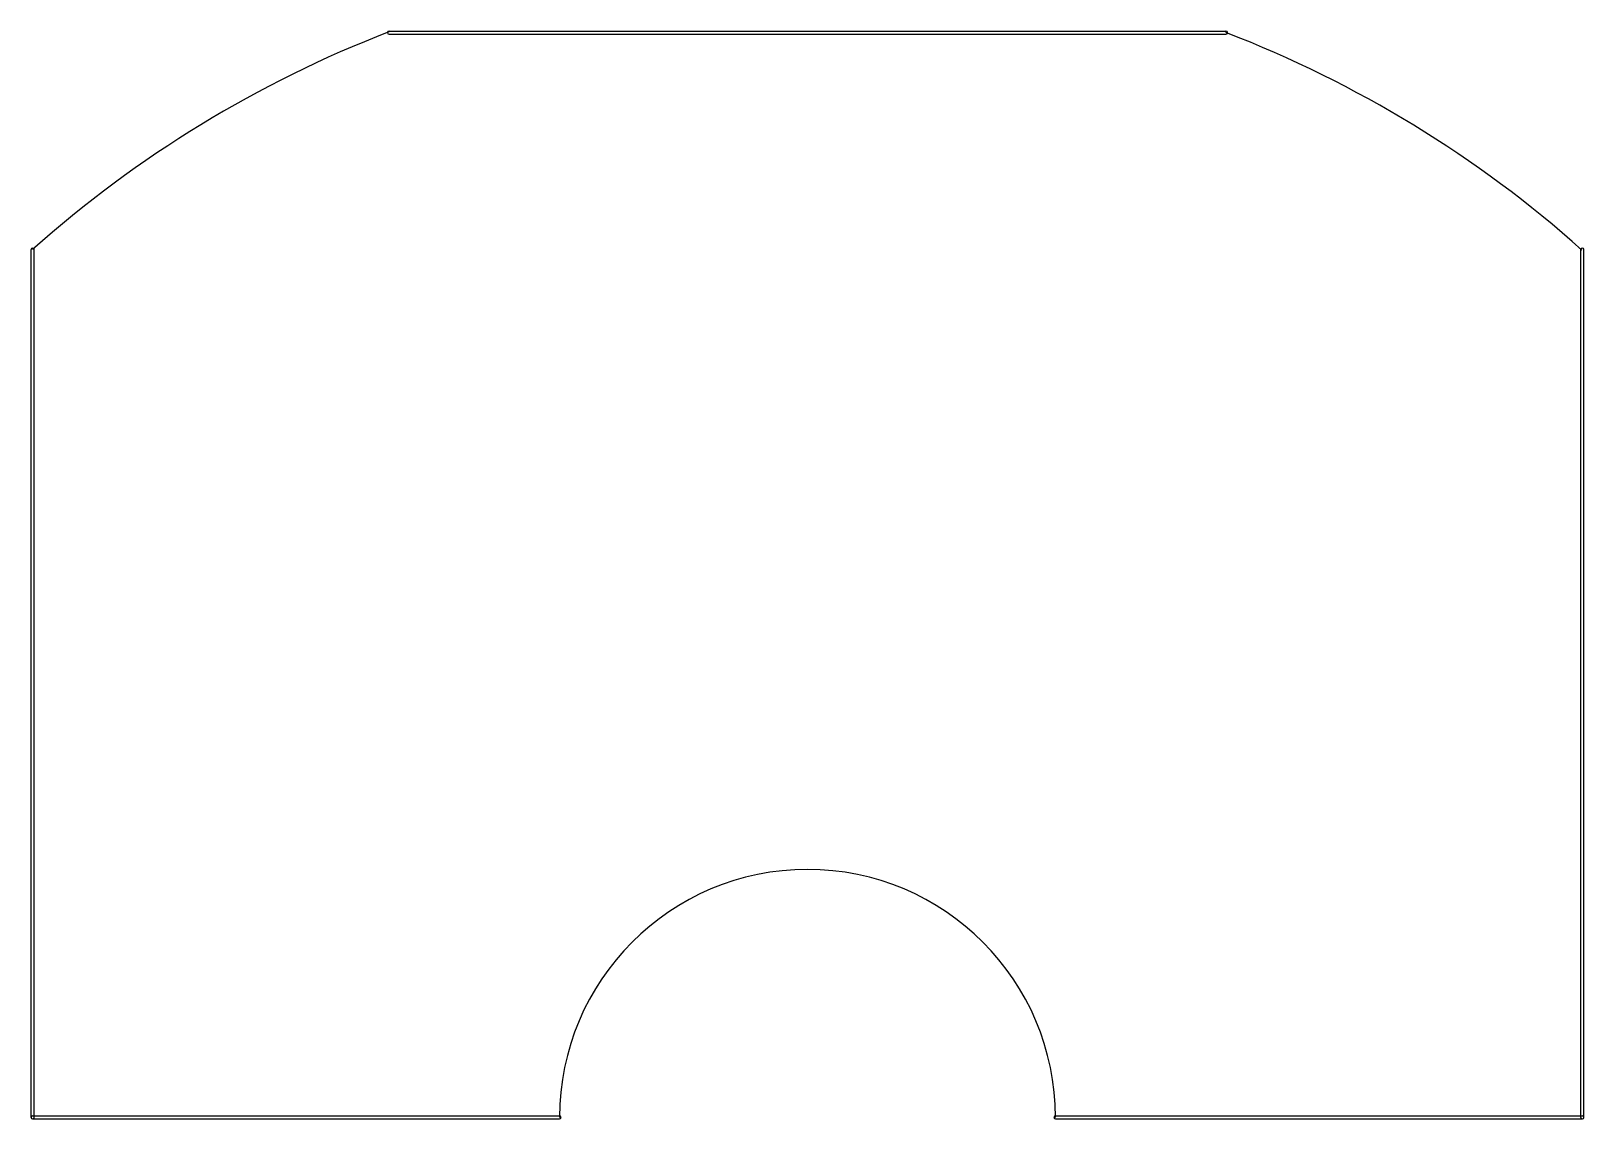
# Model space of a CAD drawing. Extents: x 0 to 100, y -70 to 0.
import ezdxf

# ---------------------------------------------------------------- set-up
doc = ezdxf.new("R2010")
doc.units = 0
doc.header["$MEASUREMENT"] = 0
doc.layers.add('BLACK', color=7, linetype='CONTINUOUS')

msp = doc.modelspace()

# ---------------------------------------------------------------- linework, layer by layer
at = {"layer": 'Black'}
for p, q in [((23, 0.1), (77, 0.1)), ((23, -0.1), (77, -0.1)), ((-0.1, -70), (-0.1, -14)), ((0.1, -70), (0.1, -14)), ((99.9, -70), (99.9, -14)), ((100.1, -70), (100.1, -14)), ((0, -69.9), (34, -69.9)), ((0, -70.1), (34, -70.1)), ((66, -69.9), (100, -69.9)), ((66, -70.1), (100, -70.1))]:
    msp.add_line(p, q, dxfattribs=at)
for centre, radius, start, end in [((50, -70), 75.07, 111.092, 131.76), ((23, 0), 0.1, 90, 270), ((77, 0), 0.1, 270, 450), ((50, -70), 75.03, 48.2397, 68.9077), ((0, -14), 0.1, 360, 540), ((100, -14), 0.1, 360, 540), ((50, -70), 16, 0, 180), ((0, -70), 0.1, 90, 270), ((0, -70), 0.1, 180, 360), ((34, -70), 0.1, 270, 450), ((66, -70), 0.1, 90, 270), ((100, -70), 0.1, 180, 360), ((100, -70), 0.1, 270, 450)]:
    msp.add_arc(centre, radius, start, end, dxfattribs=at)

doc.saveas('drawing.dxf')
